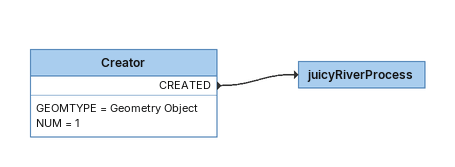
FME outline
Creator
    GEOMTYPE = Geometry Object
    NUM = 1
    CREATED -> juicyRiverProcess
juicyRiverProcess
